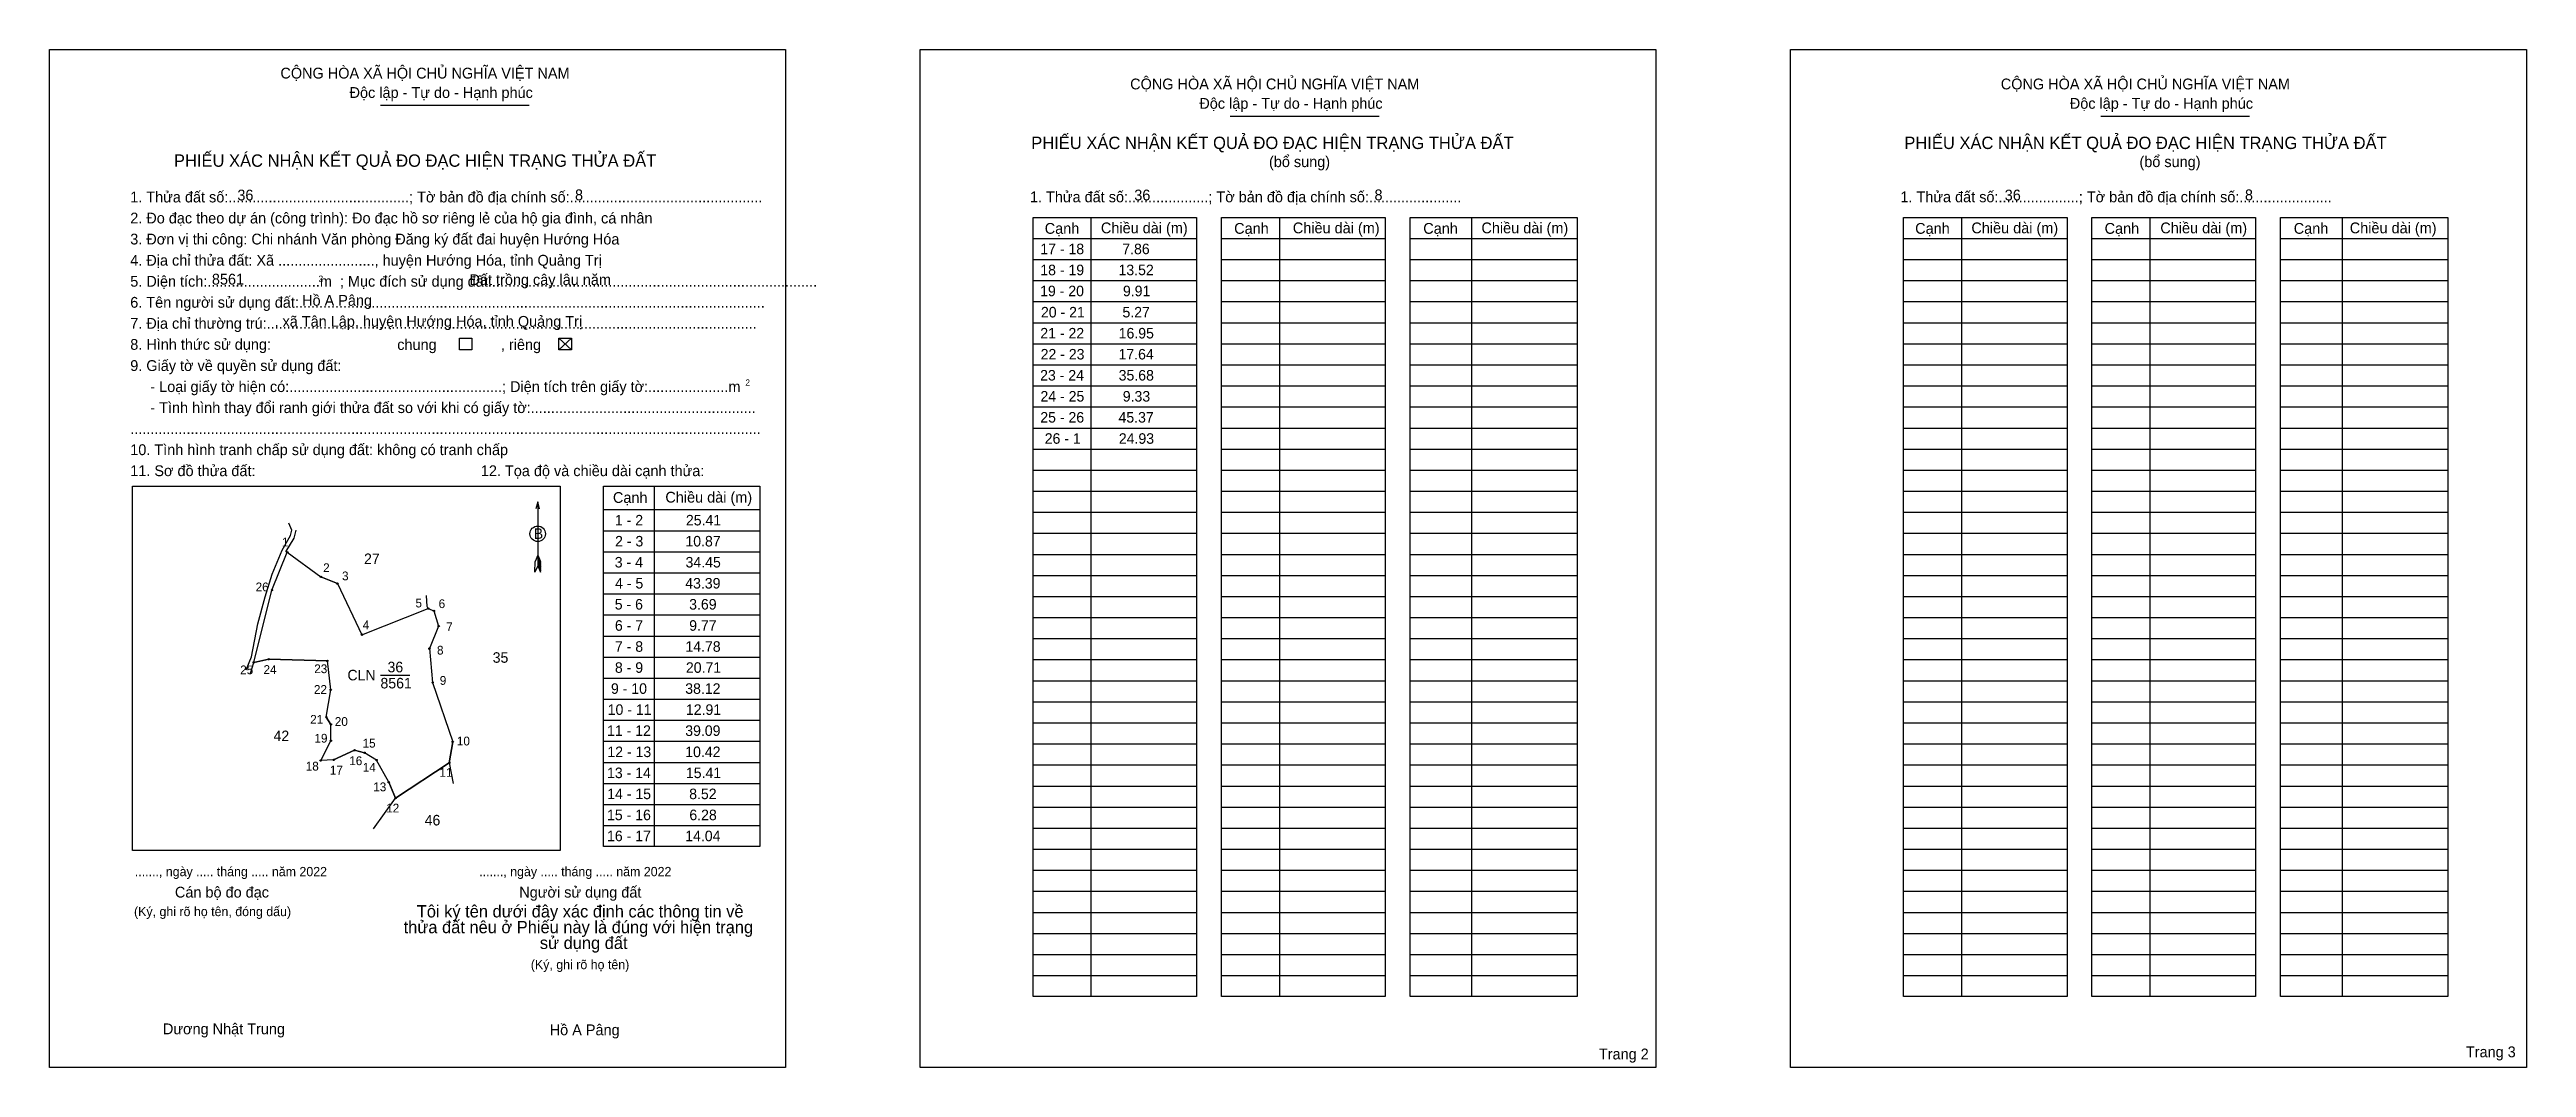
# Model space of a CAD drawing. Extents: x 544469 to 545977, y 1837518 to 1838137.
import ezdxf

# ---------------------------------------------------------------- set-up
doc = ezdxf.new("R2010")
doc.units = 0
for name, color, linetype in [('Level 1', 7, 'Continuous'), ('Level 10', 7, 'Continuous'), ('Level 11', 7, 'Continuous'), ('Level 13', 7, 'Continuous'), ('Level 2', 7, 'Continuous'), ('Level 25', 7, 'Continuous'), ('Level 27', 7, 'Continuous'), ('Level 48', 7, 'Continuous'), ('Level 50', 7, 'Continuous'), ('Level 52', 7, 'Continuous'), ('Level 55', 7, 'Continuous'), ('Level 6', 7, 'Continuous'), ('Level 9', 7, 'Continuous')]:
    doc.layers.add(name, color=color, linetype=linetype)

msp = doc.modelspace()

# ---------------------------------------------------------------- linework, layer by layer
at = {"layer": 'Level 1'}
for p, q in [((544469, 1838137.2), (544469, 1838137.2)), ((544998.8, 1838137.2), (544998.8, 1838137.2)), ((544670.4, 1838103.2), (544761, 1838103.2)), ((545187.6, 1838096.6), (545278.2, 1838096.6)), ((545717.4, 1838096.6), (545808, 1838096.6)), ((545102.8, 1838035), (545102.8, 1837560.7)), ((545217.6, 1838035), (545217.6, 1837560.7)), ((545334.5, 1838035), (545334.5, 1837560.7)), ((545632.6, 1838035), (545632.6, 1837560.7)), ((545747.4, 1838035), (545747.4, 1837560.7)), ((545864.3, 1838035), (545864.3, 1837560.7)), ((545067.6, 1838022.2), (545167.1, 1838022.2)), ((545182.3, 1838022.2), (545281.9, 1838022.2)), ((545297.1, 1838022.2), (545398.8, 1838022.2)), ((545597.4, 1838022.2), (545696.9, 1838022.2)), ((545712.1, 1838022.2), (545811.7, 1838022.2)), ((545826.9, 1838022.2), (545928.6, 1838022.2)), ((545067.6, 1838009.4), (545167.1, 1838009.4)), ((545067.6, 1837996.6), (545167.1, 1837996.6)), ((545182.3, 1838009.4), (545281.9, 1838009.4)), ((545182.3, 1837996.6), (545281.9, 1837996.6)), ((545297.1, 1838009.4), (545398.8, 1838009.4)), ((545297.1, 1837996.6), (545398.8, 1837996.6)), ((545597.4, 1838009.4), (545696.9, 1838009.4)), ((545597.4, 1837996.6), (545696.9, 1837996.6)), ((545712.1, 1838009.4), (545811.7, 1838009.4)), ((545712.1, 1837996.6), (545811.7, 1837996.6)), ((545826.9, 1838009.4), (545928.6, 1838009.4)), ((545826.9, 1837996.6), (545928.6, 1837996.6)), ((545067.6, 1837983.8), (545167.1, 1837983.8)), ((545182.3, 1837983.8), (545281.9, 1837983.8)), ((545297.1, 1837983.8), (545398.8, 1837983.8)), ((545597.4, 1837983.8), (545696.9, 1837983.8)), ((545712.1, 1837983.8), (545811.7, 1837983.8)), ((545826.9, 1837983.8), (545928.6, 1837983.8)), ((545067.6, 1837970.9), (545167.1, 1837970.9)), ((545182.3, 1837970.9), (545281.9, 1837970.9)), ((545297.1, 1837970.9), (545398.8, 1837970.9)), ((545597.4, 1837970.9), (545696.9, 1837970.9)), ((545712.1, 1837970.9), (545811.7, 1837970.9)), ((545826.9, 1837970.9), (545928.6, 1837970.9)), ((544779, 1837961.4), (544786.6, 1837954.3)), ((544779, 1837954.3), (544786.6, 1837961.4)), ((545067.6, 1837958.1), (545167.1, 1837958.1)), ((545182.3, 1837958.1), (545281.9, 1837958.1)), ((545297.1, 1837958.1), (545398.8, 1837958.1)), ((545597.4, 1837958.1), (545696.9, 1837958.1)), ((545712.1, 1837958.1), (545811.7, 1837958.1)), ((545826.9, 1837958.1), (545928.6, 1837958.1)), ((545067.6, 1837945.3), (545167.1, 1837945.3)), ((545182.3, 1837945.3), (545281.9, 1837945.3)), ((545297.1, 1837945.3), (545398.8, 1837945.3)), ((545597.4, 1837945.3), (545696.9, 1837945.3)), ((545712.1, 1837945.3), (545811.7, 1837945.3)), ((545826.9, 1837945.3), (545928.6, 1837945.3)), ((545067.6, 1837932.5), (545167.1, 1837932.5)), ((545182.3, 1837932.5), (545281.9, 1837932.5)), ((545297.1, 1837932.5), (545398.8, 1837932.5)), ((545597.4, 1837932.5), (545696.9, 1837932.5)), ((545712.1, 1837932.5), (545811.7, 1837932.5)), ((545826.9, 1837932.5), (545928.6, 1837932.5)), ((545067.6, 1837919.7), (545167.1, 1837919.7)), ((545067.6, 1837906.8), (545167.1, 1837906.8)), ((545182.3, 1837919.7), (545281.9, 1837919.7)), ((545182.3, 1837906.8), (545281.9, 1837906.8)), ((545297.1, 1837919.7), (545398.8, 1837919.7)), ((545297.1, 1837906.8), (545398.8, 1837906.8)), ((545597.4, 1837919.7), (545696.9, 1837919.7)), ((545597.4, 1837906.8), (545696.9, 1837906.8)), ((545712.1, 1837919.7), (545811.7, 1837919.7)), ((545712.1, 1837906.8), (545811.7, 1837906.8)), ((545826.9, 1837919.7), (545928.6, 1837919.7)), ((545826.9, 1837906.8), (545928.6, 1837906.8)), ((545067.6, 1837894), (545167.1, 1837894)), ((545182.3, 1837894), (545281.9, 1837894)), ((545297.1, 1837894), (545398.8, 1837894)), ((545597.4, 1837894), (545696.9, 1837894)), ((545712.1, 1837894), (545811.7, 1837894)), ((545826.9, 1837894), (545928.6, 1837894)), ((545067.6, 1837881.2), (545167.1, 1837881.2)), ((545182.3, 1837881.2), (545281.9, 1837881.2)), ((545297.1, 1837881.2), (545398.8, 1837881.2)), ((545597.4, 1837881.2), (545696.9, 1837881.2)), ((545712.1, 1837881.2), (545811.7, 1837881.2)), ((545826.9, 1837881.2), (545928.6, 1837881.2)), ((544519.4, 1837871.4), (544519.4, 1837871.4)), ((544766.1, 1837861.8), (544766.1, 1837823)), ((544836.9, 1837871.5), (544836.9, 1837652.1)), ((545067.6, 1837868.4), (545167.1, 1837868.4)), ((545182.3, 1837868.4), (545281.9, 1837868.4)), ((545297.1, 1837868.4), (545398.8, 1837868.4)), ((545597.4, 1837868.4), (545696.9, 1837868.4)), ((545712.1, 1837868.4), (545811.7, 1837868.4)), ((545826.9, 1837868.4), (545928.6, 1837868.4)), ((544806.1, 1837857.2), (544901.2, 1837857.2)), ((545067.6, 1837855.6), (545167.1, 1837855.6)), ((545182.3, 1837855.6), (545281.9, 1837855.6)), ((545297.1, 1837855.6), (545398.8, 1837855.6)), ((545597.4, 1837855.6), (545696.9, 1837855.6)), ((545712.1, 1837855.6), (545811.7, 1837855.6)), ((545826.9, 1837855.6), (545928.6, 1837855.6)), ((544806.1, 1837844.3), (544901.2, 1837844.3)), ((544806.1, 1837831.5), (544901.2, 1837831.5)), ((545067.6, 1837842.8), (545167.1, 1837842.8)), ((545182.3, 1837842.8), (545281.9, 1837842.8)), ((545297.1, 1837842.8), (545398.8, 1837842.8)), ((545597.4, 1837842.8), (545696.9, 1837842.8)), ((545712.1, 1837842.8), (545811.7, 1837842.8)), ((545826.9, 1837842.8), (545928.6, 1837842.8)), ((544764.4, 1837819.1), (544764.5, 1837825.5)), ((544766.1, 1837823), (544764.4, 1837819.1)), ((544766.1, 1837829.4), (544764.5, 1837825.5)), ((544766.1, 1837829.4), (544767.7, 1837825.5)), ((544766.1, 1837828.9), (544767.7, 1837824.9)), ((544766.1, 1837828.3), (544767.7, 1837824.4)), ((544766.1, 1837827.8), (544767.8, 1837823.8)), ((544766.1, 1837827.2), (544767.8, 1837823.2)), ((544766.1, 1837826.7), (544767.8, 1837822.6)), ((544766.1, 1837826.1), (544767.8, 1837822.1)), ((544766.1, 1837825.5), (544767.8, 1837821.5)), ((544766.1, 1837825), (544767.8, 1837820.9)), ((544766.1, 1837824.4), (544767.8, 1837820.3)), ((544766.1, 1837823.9), (544767.8, 1837819.8)), ((544766.1, 1837823), (544767.8, 1837819.1)), ((544767.8, 1837819.1), (544767.7, 1837825.5)), ((544806.1, 1837818.7), (544901.2, 1837818.7)), ((545067.6, 1837829.9), (545167.1, 1837829.9)), ((545067.6, 1837817.1), (545167.1, 1837817.1)), ((545182.3, 1837829.9), (545281.9, 1837829.9)), ((545182.3, 1837817.1), (545281.9, 1837817.1)), ((545297.1, 1837829.9), (545398.8, 1837829.9)), ((545297.1, 1837817.1), (545398.8, 1837817.1)), ((545597.4, 1837829.9), (545696.9, 1837829.9)), ((545597.4, 1837817.1), (545696.9, 1837817.1)), ((545712.1, 1837829.9), (545811.7, 1837829.9)), ((545712.1, 1837817.1), (545811.7, 1837817.1)), ((545826.9, 1837829.9), (545928.6, 1837829.9)), ((545826.9, 1837817.1), (545928.6, 1837817.1)), ((544806.1, 1837805.9), (544901.2, 1837805.9)), ((545067.6, 1837804.3), (545167.1, 1837804.3)), ((545182.3, 1837804.3), (545281.9, 1837804.3)), ((545297.1, 1837804.3), (545398.8, 1837804.3)), ((545597.4, 1837804.3), (545696.9, 1837804.3)), ((545712.1, 1837804.3), (545811.7, 1837804.3)), ((545826.9, 1837804.3), (545928.6, 1837804.3)), ((544806.1, 1837793.1), (544901.2, 1837793.1)), ((545067.6, 1837791.5), (545167.1, 1837791.5)), ((545182.3, 1837791.5), (545281.9, 1837791.5)), ((545297.1, 1837791.5), (545398.8, 1837791.5)), ((545597.4, 1837791.5), (545696.9, 1837791.5)), ((545712.1, 1837791.5), (545811.7, 1837791.5)), ((545826.9, 1837791.5), (545928.6, 1837791.5)), ((544806.1, 1837780.2), (544901.2, 1837780.2)), ((545067.6, 1837778.7), (545167.1, 1837778.7)), ((545182.3, 1837778.7), (545281.9, 1837778.7)), ((545297.1, 1837778.7), (545398.8, 1837778.7)), ((545597.4, 1837778.7), (545696.9, 1837778.7)), ((545712.1, 1837778.7), (545811.7, 1837778.7)), ((545826.9, 1837778.7), (545928.6, 1837778.7)), ((544806.1, 1837767.4), (544901.2, 1837767.4)), ((545067.6, 1837765.8), (545167.1, 1837765.8)), ((545182.3, 1837765.8), (545281.9, 1837765.8)), ((545297.1, 1837765.8), (545398.8, 1837765.8)), ((545597.4, 1837765.8), (545696.9, 1837765.8)), ((545712.1, 1837765.8), (545811.7, 1837765.8)), ((545826.9, 1837765.8), (545928.6, 1837765.8)), ((544806.1, 1837754.6), (544901.2, 1837754.6)), ((544806.1, 1837741.8), (544901.2, 1837741.8)), ((545067.6, 1837753), (545167.1, 1837753)), ((545067.6, 1837740.2), (545167.1, 1837740.2)), ((545182.3, 1837753), (545281.9, 1837753)), ((545182.3, 1837740.2), (545281.9, 1837740.2)), ((545297.1, 1837753), (545398.8, 1837753)), ((545297.1, 1837740.2), (545398.8, 1837740.2)), ((545597.4, 1837753), (545696.9, 1837753)), ((545597.4, 1837740.2), (545696.9, 1837740.2)), ((545712.1, 1837753), (545811.7, 1837753)), ((545712.1, 1837740.2), (545811.7, 1837740.2)), ((545826.9, 1837753), (545928.6, 1837753)), ((545826.9, 1837740.2), (545928.6, 1837740.2)), ((544806.1, 1837729), (544901.2, 1837729)), ((545067.6, 1837727.4), (545167.1, 1837727.4)), ((545182.3, 1837727.4), (545281.9, 1837727.4)), ((545297.1, 1837727.4), (545398.8, 1837727.4)), ((545597.4, 1837727.4), (545696.9, 1837727.4)), ((545712.1, 1837727.4), (545811.7, 1837727.4)), ((545826.9, 1837727.4), (545928.6, 1837727.4)), ((544806.1, 1837716.1), (544901.2, 1837716.1)), ((545067.6, 1837714.6), (545167.1, 1837714.6)), ((545182.3, 1837714.6), (545281.9, 1837714.6)), ((545297.1, 1837714.6), (545398.8, 1837714.6)), ((545597.4, 1837714.6), (545696.9, 1837714.6)), ((545712.1, 1837714.6), (545811.7, 1837714.6)), ((545826.9, 1837714.6), (545928.6, 1837714.6)), ((544806.1, 1837703.3), (544901.2, 1837703.3)), ((545067.6, 1837701.8), (545167.1, 1837701.8)), ((545182.3, 1837701.8), (545281.9, 1837701.8)), ((545297.1, 1837701.8), (545398.8, 1837701.8)), ((545597.4, 1837701.8), (545696.9, 1837701.8)), ((545712.1, 1837701.8), (545811.7, 1837701.8)), ((545826.9, 1837701.8), (545928.6, 1837701.8)), ((544806.1, 1837690.5), (544901.2, 1837690.5)), ((545067.6, 1837688.9), (545167.1, 1837688.9)), ((545182.3, 1837688.9), (545281.9, 1837688.9)), ((545297.1, 1837688.9), (545398.8, 1837688.9)), ((545597.4, 1837688.9), (545696.9, 1837688.9)), ((545712.1, 1837688.9), (545811.7, 1837688.9)), ((545826.9, 1837688.9), (545928.6, 1837688.9)), ((544806.1, 1837677.7), (544901.2, 1837677.7)), ((544806.1, 1837664.9), (544901.2, 1837664.9)), ((545067.6, 1837676.1), (545167.1, 1837676.1)), ((545182.3, 1837676.1), (545281.9, 1837676.1)), ((545297.1, 1837676.1), (545398.8, 1837676.1)), ((545597.4, 1837676.1), (545696.9, 1837676.1)), ((545712.1, 1837676.1), (545811.7, 1837676.1)), ((545826.9, 1837676.1), (545928.6, 1837676.1)), ((544779.8, 1837649.6), (544779.8, 1837649.6)), ((545067.6, 1837663.3), (545167.1, 1837663.3)), ((545067.6, 1837650.5), (545167.1, 1837650.5)), ((545182.3, 1837663.3), (545281.9, 1837663.3)), ((545182.3, 1837650.5), (545281.9, 1837650.5)), ((545297.1, 1837663.3), (545398.8, 1837663.3)), ((545297.1, 1837650.5), (545398.8, 1837650.5)), ((545597.4, 1837663.3), (545696.9, 1837663.3)), ((545597.4, 1837650.5), (545696.9, 1837650.5)), ((545712.1, 1837663.3), (545811.7, 1837663.3)), ((545712.1, 1837650.5), (545811.7, 1837650.5)), ((545826.9, 1837663.3), (545928.6, 1837663.3)), ((545826.9, 1837650.5), (545928.6, 1837650.5)), ((545067.6, 1837637.7), (545167.1, 1837637.7)), ((545182.3, 1837637.7), (545281.9, 1837637.7)), ((545297.1, 1837637.7), (545398.8, 1837637.7)), ((545597.4, 1837637.7), (545696.9, 1837637.7)), ((545712.1, 1837637.7), (545811.7, 1837637.7)), ((545826.9, 1837637.7), (545928.6, 1837637.7)), ((545067.6, 1837624.8), (545167.1, 1837624.8)), ((545182.3, 1837624.8), (545281.9, 1837624.8)), ((545297.1, 1837624.8), (545398.8, 1837624.8)), ((545597.4, 1837624.8), (545696.9, 1837624.8)), ((545712.1, 1837624.8), (545811.7, 1837624.8)), ((545826.9, 1837624.8), (545928.6, 1837624.8)), ((545067.6, 1837612), (545167.1, 1837612)), ((545182.3, 1837612), (545281.9, 1837612)), ((545297.1, 1837612), (545398.8, 1837612)), ((545597.4, 1837612), (545696.9, 1837612)), ((545712.1, 1837612), (545811.7, 1837612)), ((545826.9, 1837612), (545928.6, 1837612)), ((545067.6, 1837599.2), (545167.1, 1837599.2)), ((545182.3, 1837599.2), (545281.9, 1837599.2)), ((545297.1, 1837599.2), (545398.8, 1837599.2)), ((545597.4, 1837599.2), (545696.9, 1837599.2)), ((545712.1, 1837599.2), (545811.7, 1837599.2)), ((545826.9, 1837599.2), (545928.6, 1837599.2)), ((545067.6, 1837586.4), (545167.1, 1837586.4)), ((545182.3, 1837586.4), (545281.9, 1837586.4)), ((545297.1, 1837586.4), (545398.8, 1837586.4)), ((545597.4, 1837586.4), (545696.9, 1837586.4)), ((545712.1, 1837586.4), (545811.7, 1837586.4)), ((545826.9, 1837586.4), (545928.6, 1837586.4)), ((545067.6, 1837573.6), (545167.1, 1837573.6)), ((545182.3, 1837573.6), (545281.9, 1837573.6)), ((545297.1, 1837573.6), (545398.8, 1837573.6)), ((545597.4, 1837573.6), (545696.9, 1837573.6)), ((545712.1, 1837573.6), (545811.7, 1837573.6)), ((545826.9, 1837573.6), (545928.6, 1837573.6)), ((544916.9, 1837517.6), (544916.9, 1837517.6)), ((545446.7, 1837517.6), (545446.7, 1837517.6))]:
    msp.add_line(p, q, dxfattribs=at)
for points in [[(545067.6, 1838035), (545167.1, 1838035), (545167.1, 1837560.7), (545067.6, 1837560.7)], [(545182.3, 1838035), (545281.9, 1838035), (545281.9, 1837560.7), (545182.3, 1837560.7)], [(545297.1, 1838035), (545398.8, 1838035), (545398.8, 1837560.7), (545297.1, 1837560.7)], [(545597.4, 1838035), (545696.9, 1838035), (545696.9, 1837560.7), (545597.4, 1837560.7)], [(545712.1, 1838035), (545811.7, 1838035), (545811.7, 1837560.7), (545712.1, 1837560.7)], [(545826.9, 1838035), (545928.6, 1838035), (545928.6, 1837560.7), (545826.9, 1837560.7)], [(544519.4, 1837871.4), (544779.8, 1837871.4), (544779.8, 1837649.6), (544519.4, 1837649.6)], [(544806.1, 1837871.5), (544901.2, 1837871.5), (544901.2, 1837652.1), (544806.1, 1837652.1)]]:
    msp.add_lwpolyline(points, close=True, dxfattribs=at)
msp.add_lwpolyline([(544767.2, 1837857.7), (544766.1, 1837861.8), (544765, 1837857.7)], dxfattribs=at)
msp.add_circle((544766.1, 1837842.4), 4.73, dxfattribs=at)
at = {"layer": 'Level 10'}
msp.add_lwpolyline([(544602.4, 1837766.1), (544593.3, 1837764.1), (544604.3, 1837808.1), (544613.7, 1837831.2), (544634.2, 1837816.2), (544644.2, 1837812.1), (544659.1, 1837781), (544699.5, 1837796.9), (544702.9, 1837795.5), (544705.8, 1837786.2), (544700.2, 1837772.5), (544702.1, 1837751.9), (544714.4, 1837715.8), (544712.3, 1837703), (544679.6, 1837681.6), (544675.4, 1837691.2), (544668, 1837704.7), (544660.7, 1837709.1), (544654.6, 1837710.7), (544641.9, 1837704.8), (544634, 1837704.4), (544640.2, 1837716.4), (544640.2, 1837726.4), (544637.4, 1837730.8), (544640.1, 1837747.5), (544638.1, 1837765)], close=True, dxfattribs=at)
at = {"layer": 'Level 11'}
for centre in [(544613.7, 1837831.2), (544634.2, 1837816.2), (544604.3, 1837808.1), (544644.2, 1837812.1), (544699.5, 1837796.9), (544702.9, 1837795.5), (544705.8, 1837786.2), (544659.1, 1837781), (544700.2, 1837772.5), (544593.3, 1837764.1), (544602.4, 1837766.1), (544602.4, 1837766.1), (544638.1, 1837765), (544640.1, 1837747.5), (544702.1, 1837751.9), (544637.4, 1837730.8), (544640.2, 1837726.4), (544640.2, 1837716.4), (544654.6, 1837710.7), (544714.4, 1837715.8), (544634, 1837704.4), (544641.9, 1837704.8), (544660.7, 1837709.1), (544668, 1837704.7), (544712.3, 1837703), (544675.4, 1837691.2), (544679.6, 1837681.6)]:
    msp.add_circle(centre, 0.427, dxfattribs=at)
at = {"layer": 'Level 2'}
for points in [[(544469, 1838137.2), (544916.9, 1838137.2), (544916.9, 1837517.6), (544469, 1837517.6)], [(544998.8, 1838137.2), (545446.7, 1838137.2), (545446.7, 1837517.6), (544998.8, 1837517.6)], [(545528.6, 1838137.2), (545976.5, 1838137.2), (545976.5, 1837517.6), (545528.6, 1837517.6)]]:
    msp.add_lwpolyline(points, close=True, dxfattribs=at)
at = {"layer": 'Level 25'}
for p, q in [((544644.2, 1837812.1), (544634.2, 1837816.2)), ((544593.3, 1837764.1), (544602.4, 1837766.1)), ((544602.4, 1837766.1), (544638.1, 1837765)), ((544637.4, 1837730.8), (544640.2, 1837726.4)), ((544641.9, 1837704.8), (544654.6, 1837710.7)), ((544654.6, 1837710.7), (544660.7, 1837709.1)), ((544712.3, 1837703), (544714.4, 1837715.8)), ((544679.6, 1837681.6), (544712.3, 1837703)), ((544675.4, 1837691.2), (544679.6, 1837681.6))]:
    msp.add_line(p, q, dxfattribs=at)
at = {"layer": 'Level 27'}
msp.add_line((544712.3, 1837703), (544714.7, 1837690.4), dxfattribs=at)
at = {"layer": 'Level 50'}
for points in [[(544718.4, 1837961.4), (544726.1, 1837961.4), (544726.1, 1837954.3), (544718.4, 1837954.3)], [(544779, 1837961.4), (544786.6, 1837961.4), (544786.6, 1837954.3), (544779, 1837954.3)]]:
    msp.add_lwpolyline(points, close=True, dxfattribs=at)
at = {"layer": 'Level 9'}
for p, q in [((544616.5, 1837844.6), (544614.6, 1837848.8)), ((544604.4, 1837817.9), (544610.5, 1837832.5)), ((544610.5, 1837832.5), (544615.7, 1837841.3)), ((544612.8, 1837831.5), (544617.9, 1837839.7)), ((544615.7, 1837841.3), (544616.5, 1837844.6)), ((544617.9, 1837839.7), (544619, 1837844.7)), ((544600.2, 1837804.1), (544604.4, 1837817.9)), ((544595.7, 1837787.7), (544600.2, 1837804.1)), ((544698.8, 1837798.2), (544698.4, 1837804.9)), ((544591.9, 1837767.6), (544595.7, 1837787.7)), ((544699.5, 1837796.9), (544698.8, 1837798.2)), ((544588.7, 1837759.6), (544591.9, 1837767.6)), ((544591.2, 1837757.6), (544593.3, 1837764.1)), ((544670.4, 1837756.4), (544688.2, 1837756.4)), ((544666.2, 1837662.8), (544679.6, 1837681.6))]:
    msp.add_line(p, q, dxfattribs=at)

# ---------------------------------------------------------------- texts
at = {"layer": 'Level 1'}
for s, height, p in [('CỘNG HÒA XÃ HỘI CHỦ NGHĨA VIỆT NAM', 6.58, (544609.5, 1838119.5)), ('CỘNG HÒA XÃ HỘI CHỦ NGHĨA VIỆT NAM', 6.58, (545126.7, 1838112.9)), ('CỘNG HÒA XÃ HỘI CHỦ NGHĨA VIỆT NAM', 6.58, (545656.6, 1838112.9)), ('Độc lập - Tự do - Hạnh phúc', 6.58, (544651.6, 1838107.7)), ('Độc lập - Tự do - Hạnh phúc', 6.58, (545168.8, 1838101.1)), ('Độc lập - Tự do - Hạnh phúc', 6.58, (545698.6, 1838101.1)), ('PHIẾU XÁC NHẬN KẾT QUẢ ĐO ĐẠC HIỆN TRẠNG THỬA ĐẤT', 7.521, (544544.7, 1838065.8)), ('PHIẾU XÁC NHẬN KẾT QUẢ ĐO ĐẠC HIỆN TRẠNG THỬA ĐẤT', 7.521, (545066.5, 1838076.6)), ('(bổ sung)', 6.58, (545211.2, 1838065.6)), ('PHIẾU XÁC NHẬN KẾT QUẢ ĐO ĐẠC HIỆN TRẠNG THỬA ĐẤT', 7.521, (545597.9, 1838076.6)), ('(bổ sung)', 6.58, (545741, 1838065.6)), ('1. Thửa đất số:.............................................; Tờ bản đồ địa chính số:................................................', 6.5798, (544518.1, 1838044.1)), ('1. Thửa đất số:....................; Tờ bản đồ địa chính số:.......................', 6.58, (545065.7, 1838044.2)), ('1. Thửa đất số:....................; Tờ bản đồ địa chính số:.......................', 6.58, (545595.5, 1838044.2)), ('2. Đo đạc theo dự án (công trình): Đo đạc hồ sơ riêng lẻ của hộ gia đình, cá nhân', 6.58, (544518.1, 1838031.3)), ('Cạnh', 6.58, (545074.7, 1838025)), ('Chiều dài (m)', 6.58, (545108.9, 1838025.3)), ('Cạnh', 6.58, (545190, 1838025)), ('Chiều dài (m)', 6.58, (545225.7, 1838025.3)), ('Cạnh', 6.58, (545305.1, 1838025)), ('Chiều dài (m)', 6.58, (545340.5, 1838025.3)), ('Cạnh', 6.58, (545604.5, 1838025)), ('Chiều dài (m)', 6.58, (545638.7, 1838025.3)), ('Cạnh', 6.58, (545719.8, 1838025)), ('Chiều dài (m)', 6.58, (545753.7, 1838025.3)), ('Cạnh', 6.58, (545834.9, 1838025)), ('Chiều dài (m)', 6.58, (545869, 1838025.3)), ('4. Địa chỉ thửa đất: Xã ........................, huyện Hướng Hóa, tỉnh Quảng Trị', 6.58, (544518.1, 1838005.6)), ('3. Đơn vị thi công: Chi nhánh Văn phòng Đăng ký đất đai huyện Hướng Hóa', 6.58, (544518.1, 1838018.5)), ('5. Diện tích:............................m  ; Mục đích sử dụng đất:.................................................................................', 6.5798, (544518.1, 1837992.8)), ('2', 3.76, (544632.7, 1837995.8)), ('6. Tên người sử dụng đất:....................................................................................................................', 6.5798, (544518.1, 1837980)), ('7. Địa chỉ thường trú:..........................................................................................................................', 6.5798, (544518.1, 1837967.2)), ('chung                , riêng', 6.58, (544680.6, 1837954.3)), ('9. Giấy tờ về quyền sử dụng đất:', 6.58, (544518.1, 1837941.5)), ('     - Loại giấy tờ hiện có:.....................................................; Diện tích trên giấy tờ:....................m', 6.5798, (544518.1, 1837928.7)), ('2', 3.76, (544892.5, 1837932.6)), ('     - Tình hình thay đổi ranh giới thửa đất so với khi có giấy tờ:........................................................', 6.5798, (544518.1, 1837915.9)), ('10. Tình hình tranh chấp sử dụng đất: không có tranh chấp', 6.58, (544518.1, 1837890.3)), ('.............................................................................................................................................................', 6.5798, (544518.1, 1837903.1)), ('11. Sơ đồ thửa đất:', 6.58, (544518.1, 1837877.5)), ('12. Tọa độ và chiều dài cạnh thửa:', 6.58, (544731.5, 1837877.5)), ('Cạnh', 6.58, (544811.9, 1837861.2)), ('Chiều dài (m)', 6.58, (544843.8, 1837861.4)), ('B', 6.41, (544763.7, 1837839.3)), ('......., ngày ..... tháng ..... năm 2022', 5.64, (544520.9, 1837634)), ('......., ngày ..... tháng ..... năm 2022', 5.64, (544730.5, 1837634)), ('Cán bộ đo đạc', 6.58, (544545.3, 1837621)), ('Người sử dụng đất', 6.58, (544754.9, 1837621)), ('(Ký, ghi rõ họ tên, đóng dấu)', 5.64, (544520.4, 1837609.7)), ('thửa đất nêu ở Phiếu này là đúng với hiện trạng', 7.477, (544684.5, 1837599.3)), ('Tôi ký tên dưới đây xác định các thông tin về', 7.477, (544692.5, 1837608.9)), ('sử dụng đất', 7.477, (544767.4, 1837589.7)), ('(Ký, ghi rõ họ tên)', 5.64, (544761.9, 1837577.4)), ('Dương Nhật Trung', 6.58, (544538, 1837537.8)), ('Trang 2', 6.58, (545412, 1837522.5)), ('Trang 3', 6.58, (545939.7, 1837523.8))]:
    msp.add_text(s, height=height, dxfattribs=at).set_placement(p)
at = {"layer": 'Level 13'}
for s, p in [('CLN', (544650.3, 1837753.2)), ('36', (544674.7, 1837758.1)), ('8561', (544670.4, 1837748.3))]:
    msp.add_text(s, height=6.41, dxfattribs=at).set_placement(p)
at = {"layer": 'Level 48'}
msp.add_text('8. Hình thức sử dụng:', height=6.58, dxfattribs=at).set_placement((544518.1, 1837954.4))
at = {"layer": 'Level 52'}
for s, p in [('17 - 18', (545072, 1838012.6)), ('7.86', (545121.9, 1838012.6)), ('18 - 19', (545072, 1837999.8)), ('13.52', (545119.6, 1837999.8)), ('19 - 20', (545071.9, 1837987)), ('9.91', (545122.3, 1837987)), ('21 - 22', (545072, 1837961.3)), ('20 - 21', (545072.4, 1837974.1)), ('16.95', (545119.7, 1837961.3)), ('5.27', (545122, 1837974.1)), ('22 - 23', (545072.2, 1837948.5)), ('17.64', (545119.6, 1837948.5)), ('23 - 24', (545071.9, 1837935.7)), ('35.68', (545119.7, 1837935.7)), ('24 - 25', (545072.1, 1837922.9)), ('9.33', (545122.2, 1837922.9)), ('25 - 26', (545072, 1837910.1)), ('45.37', (545119.6, 1837910.1)), ('26 - 1', (545074.7, 1837897.2)), ('24.93', (545119.8, 1837897.2)), ('1 - 2', (544813.1, 1837847.5)), ('25.41', (544856.3, 1837847.5)), ('27', (544660.4, 1837824)), ('2 - 3', (544813.2, 1837834.7)), ('10.87', (544856, 1837834.7)), ('3 - 4', (544813, 1837821.9)), ('4 - 5', (544813.2, 1837809.1)), ('43.39', (544855.9, 1837809.1)), ('34.45', (544856.1, 1837821.9)), ('5 - 6', (544813, 1837796.3)), ('3.69', (544858.3, 1837796.3)), ('6 - 7', (544813.1, 1837783.4)), ('9.77', (544858.3, 1837783.4)), ('35', (544738.7, 1837763.9)), ('7 - 8', (544813.1, 1837770.6)), ('14.78', (544856, 1837770.6)), ('8 - 9', (544813.1, 1837757.8)), ('20.71', (544856.3, 1837757.8)), ('9 - 10', (544810.7, 1837745)), ('38.12', (544855.9, 1837745)), ('11 - 12', (544808.3, 1837719.4)), ('10 - 11', (544808.7, 1837732.2)), ('39.09', (544855.9, 1837719.4)), ('12.91', (544856.3, 1837732.2)), ('42', (544605.3, 1837716.2)), ('12 - 13', (544808.5, 1837706.5)), ('10.42', (544855.9, 1837706.5)), ('13 - 14', (544808.3, 1837693.7)), ('15.41', (544856.3, 1837693.7)), ('14 - 15', (544808.4, 1837680.9)), ('8.52', (544858.3, 1837680.9)), ('46', (544697.3, 1837664.9)), ('15 - 16', (544808.3, 1837668.1)), ('6.28', (544858.4, 1837668.1)), ('16 - 17', (544808.3, 1837655.3)), ('14.04', (544855.9, 1837655.3))]:
    msp.add_text(s, height=6.41, dxfattribs=at).set_placement(p)
at = {"layer": 'Level 55'}
for s, p in [('1', (544613.6, 1837831.2)), ('2', (544634.1, 1837816.2)), ('26', (544604.2, 1837808.1)), ('3', (544644.2, 1837812.1)), ('5', (544699.4, 1837796.9)), ('6', (544702.8, 1837795.5)), ('7', (544705.7, 1837786.2)), ('4', (544659, 1837781)), ('8', (544700.1, 1837772.5)), ('25', (544593.1, 1837764.1)), ('24', (544602.2, 1837766.1)), ('23', (544637.9, 1837765)), ('22', (544639.9, 1837747.5)), ('9', (544702, 1837751.9)), ('21', (544637.2, 1837730.8)), ('20', (544640.1, 1837726.4)), ('19', (544640, 1837716.4)), ('16', (544654.5, 1837710.7)), ('10', (544714.2, 1837715.8)), ('18', (544633.9, 1837704.4)), ('17', (544641.7, 1837704.8)), ('15', (544660.6, 1837709.1)), ('14', (544667.8, 1837704.7)), ('11', (544712.1, 1837703)), ('13', (544675.2, 1837691.2)), ('12', (544679.4, 1837681.6))]:
    msp.add_text(s, height=0.214, dxfattribs=at).set_placement(p)
at = {"layer": 'Level 6'}
for s, p in [('36', (544583.3, 1838045.3)), ('8', (544788.8, 1838045.4)), ('36', (545129.2, 1838045.3)), ('8', (545275.4, 1838045.4)), ('36', (545659, 1838045.3)), ('8', (545805.2, 1838045.4)), ('8561', (544567.8, 1837994.1)), ('Đất trồng cây lâu năm', (544724.6, 1837993.8)), ('Hồ A Pâng', (544622.7, 1837981.2)), (', xã Tân Lập, huyện Hướng Hóa, tỉnh Quảng Trị', (544605.9, 1837968.4)), ('Hồ A Pâng', (544773.4, 1837537.2))]:
    msp.add_text(s, height=6.58, dxfattribs=at).set_placement(p)
at = {"layer": 'Level 9'}
for s, p in [('1', (544610.4, 1837834.7)), ('2', (544635.5, 1837819.1)), ('3', (544647, 1837814.1)), ('26', (544594.4, 1837807.4)), ('5', (544691.7, 1837797.6)), ('6', (544705.8, 1837797.2)), ('4', (544659.6, 1837784.3)), ('7', (544710.4, 1837783.2)), ('8', (544704.8, 1837768.9)), ('25', (544585, 1837756.9)), ('24', (544599.2, 1837757.1)), ('23', (544630.1, 1837757.6)), ('9', (544706.5, 1837750.5)), ('22', (544629.9, 1837745)), ('21', (544627.6, 1837726.8)), ('20', (544642.6, 1837725.5)), ('19', (544630.2, 1837715.3)), ('15', (544659.5, 1837712.3)), ('10', (544716.9, 1837713.6)), ('18', (544624.9, 1837698.3)), ('17', (544639.6, 1837695.9)), ('16', (544651.4, 1837701.6)), ('14', (544659.6, 1837697.6)), ('11', (544706.3, 1837694.5)), ('13', (544666, 1837685.7)), ('12', (544673.9, 1837672.8))]:
    msp.add_text(s, height=5.34, dxfattribs=at).set_placement(p)

doc.saveas('drawing.dxf')
